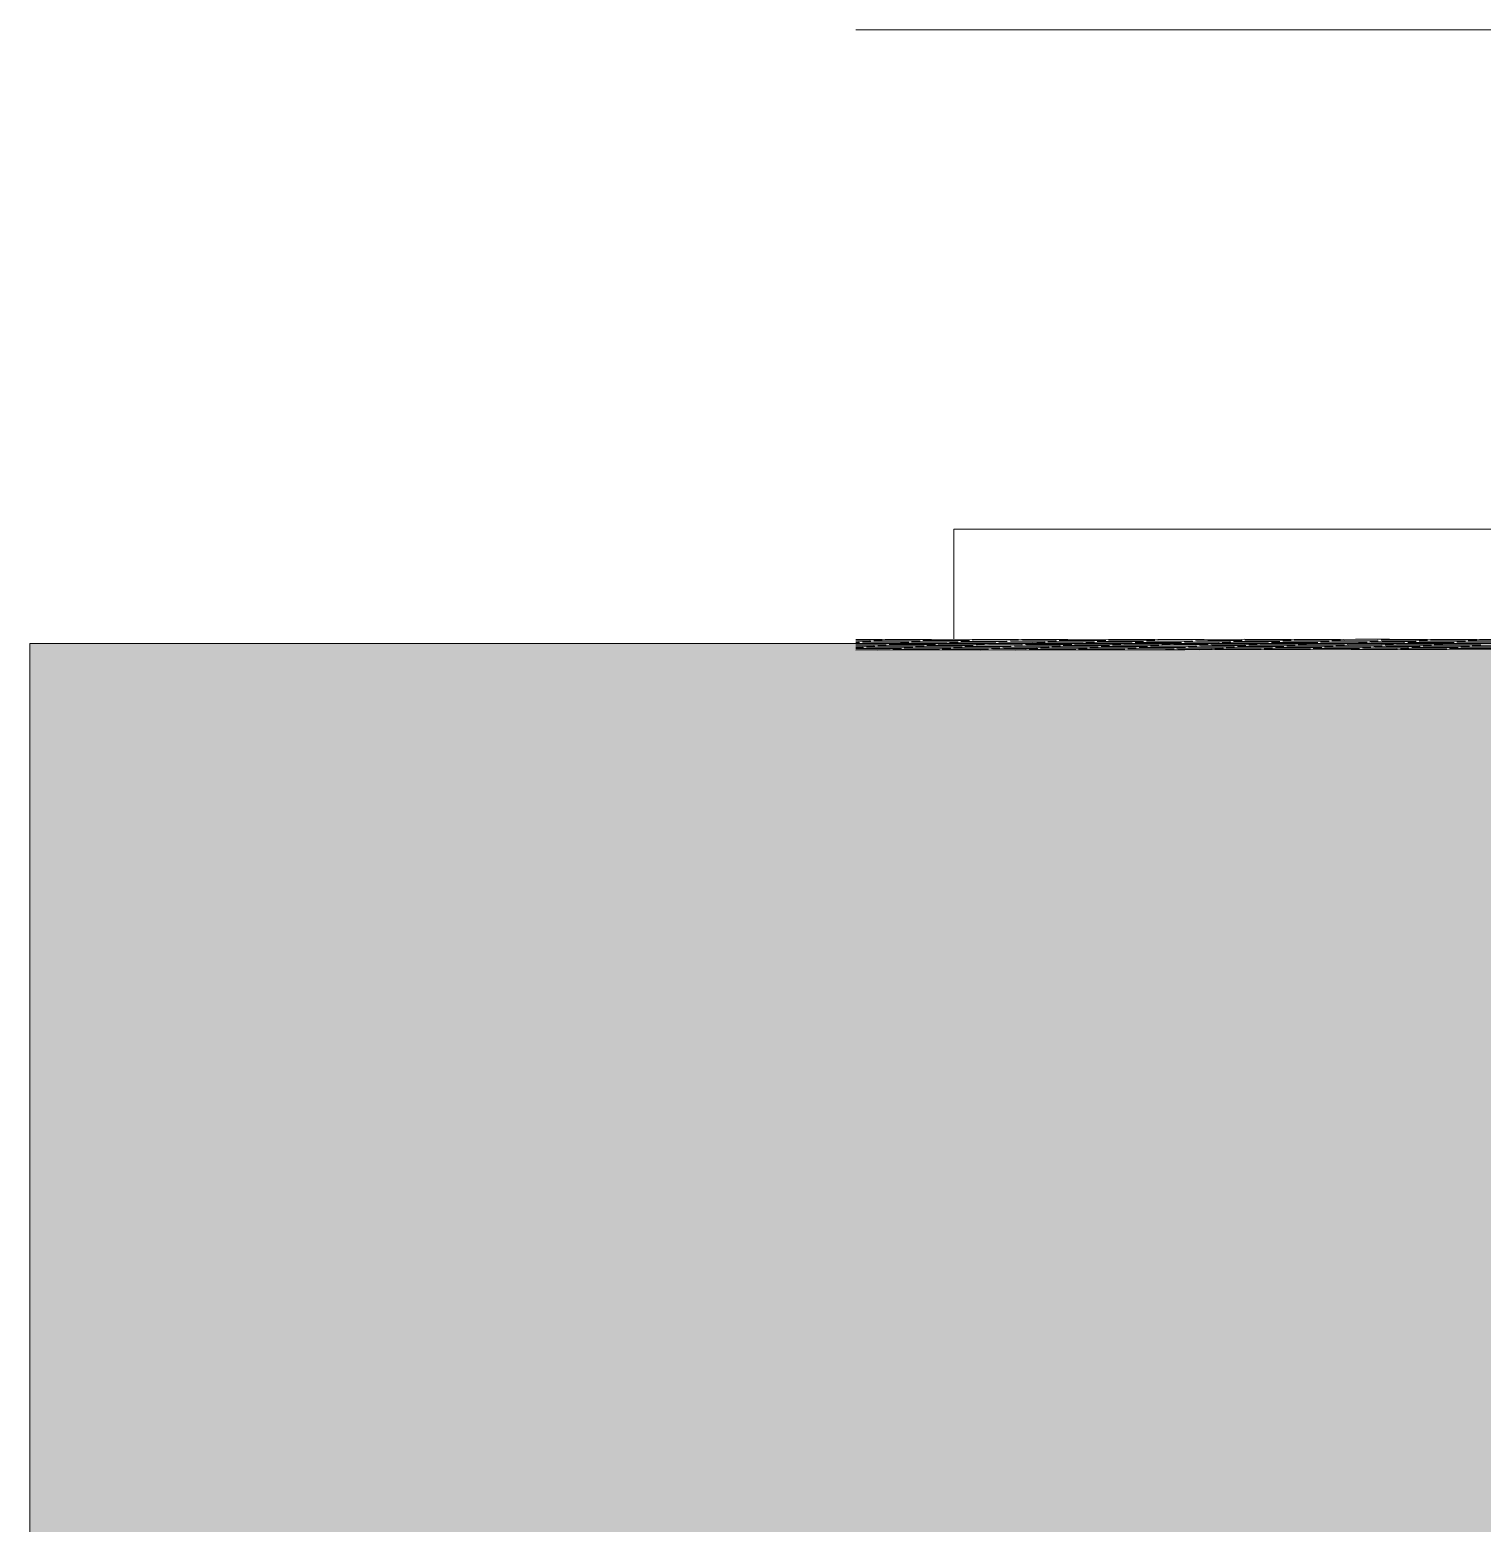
# Model space of a CAD drawing. Header units: millimetres. Extents: x -280990 to -136866, y -15139 to 7194.
# Drawn here: x -280990 to -278373, y -1792 to 900 of the extents above; entities that cross this region are included whole.
import ezdxf

# ---------------------------------------------------------------- set-up
doc = ezdxf.new("R2010")
doc.units = ezdxf.units.MM
doc.header["$MEASUREMENT"] = 0
for name, color, linetype, lineweight in [('New_2D Drafting - General_Pen_No__1', 7, 'Continuous', 13), ('New_Site & Landscape - Terrain_Pen_No__1', 7, 'Continuous', 13), ('New_Structural - Bearing_Pen_No__1', 7, 'Continuous', 13)]:
    doc.layers.add(name, color=color, linetype=linetype, lineweight=lineweight)
for name, color, linetype, lineweight, true_color in [('New_2D Drafting - General_Pen_No__61', 7, 'Continuous', 20, 0x6a6a6a), ('New_Site & Landscape - Terrain_Pen_No__180', 7, 'Continuous', 15, 0xd6cda7), ('New_Site & Landscape - Terrain_Pen_No__93', 7, 'Continuous', 13, 0xa2a233)]:
    doc.layers.add(name, color=color, linetype=linetype, lineweight=lineweight, true_color=true_color)

msp = doc.modelspace()

# ---------------------------------------------------------------- hatches: boundary and pattern name
at = {"layer": 'New_2D Drafting - General_Pen_No__61', "linetype": 'Continuous', "lineweight": 20, "true_color": 0x6a6a6a}
h = msp.add_hatch(dxfattribs=at)
h.set_pattern_fill('Dashed_0001', color=251, style=0, pattern_type=2)
h.set_pattern_definition([(45, (0, 0), (-183.84776, 183.84776), [195, -65]), (45, (7e-14, 183.85), (-183.84776, 183.84776), [195, -65])])
h.paths.add_polyline_path([(-280989.8059, -205.9561), (-266832.1573, -206.4056), (-260239.2033, -214.6036), (-256039.2219, -218.0945), (-254960.2206, -218.9913), (-250988.5325, -222.2925), (-248776.7755, -220), (-242945.6047, -420), (-241835.0918, -420), (-240879.019, -426.5), (-238812.8999, -424.2888), (-238812.8999, -900), (-238810.0426, -15138.6962), (-280989.8059, -15138.6962)])
at = {"layer": 'New_Site & Landscape - Terrain_Pen_No__180', "linetype": 'Continuous', "lineweight": 0, "true_color": 0x353329}
msp.add_hatch(color=250, dxfattribs=at).paths.add_polyline_path([(-279501.1354, -15138.6962), (-255147.8691, -15138.6962), (-255147.8691, -220), (-255689.2864, -220), (-256040.2069, -218.0891), (-256468.5435, -218.7405), (-266973.7441, -215.343), (-275658.7904, -213.4091), (-279501.1354, -218.4055)])

# ---------------------------------------------------------------- linework, layer by layer
at = {"layer": 'New_2D Drafting - General_Pen_No__1', "color": 7, "linetype": 'Continuous', "lineweight": 13, "flags": 128}
msp.add_lwpolyline([(-280989.8059, -205.9561), (-266832.1573, -206.4056), (-260239.2033, -214.6036), (-256039.2219, -218.0945), (-254960.2206, -218.9913), (-250988.5325, -222.2925), (-248776.7755, -220), (-242945.6047, -420), (-241835.0918, -420), (-240879.019, -426.5), (-238812.8999, -424.2888), (-238812.8999, -900), (-238810.0426, -15138.6962), (-280989.8059, -15138.6962)], close=True, dxfattribs=at)
at = {"layer": 'New_Site & Landscape - Terrain_Pen_No__1', "color": 7, "linetype": 'Continuous', "lineweight": 13}
for p, q in [((-275736.8407, -197.6962), (-279501.1354, -198.8187)), ((-279453.7863, -199.6926), (-279501.1354, -199.6631)), ((-279453.7863, -199.6926), (-279501.1354, -199.779)), ((-279474.1736, -202.1346), (-279501.1354, -202.1178)), ((-279474.1736, -202.1346), (-279501.1354, -202.1837)), ((-279494.561, -204.5765), (-279501.1354, -204.5724)), ((-279494.5609, -204.5765), (-279501.1354, -204.5885)), ((-279494.5609, -204.5765), (-279501.1354, -204.633)), ((-279426.2655, -206.2554), (-279501.1354, -206.392)), ((-279446.6528, -208.6973), (-279501.1354, -208.6634)), ((-279446.6528, -208.6973), (-279501.1354, -208.7967)), ((-279467.0401, -211.1393), (-279501.1354, -211.118)), ((-279467.0401, -211.1393), (-279501.1354, -211.2015)), ((-279487.4275, -213.5812), (-279501.1354, -213.5727)), ((-279487.4275, -213.5812), (-279501.1354, -213.6062)), ((-279487.4275, -213.5812), (-279501.1354, -213.6991)), ((-279419.132, -215.2601), (-279501.1354, -215.4097)), ((-279474.1736, -202.1346), (-279496.3443, -202.3253)), ((-279405.8781, -203.8135), (-279489.4641, -203.966)), ((-279467.0401, -211.1393), (-279489.2109, -211.33)), ((-279426.2655, -206.2554), (-279487.6808, -206.2172)), ((-279398.7446, -212.8182), (-279482.3307, -212.9707)), ((-279419.132, -215.2601), (-279480.5473, -215.2219)), ((-279453.7862, -199.6926), (-279475.957, -199.8834)), ((-279385.4908, -201.3716), (-279469.0768, -201.5241)), ((-279446.6528, -208.6973), (-279468.8235, -208.8881)), ((-279405.8781, -203.8135), (-279467.2934, -203.7752)), ((-279378.3573, -210.3763), (-279461.9433, -210.5288)), ((-279398.7447, -212.8182), (-279460.1599, -212.78)), ((-279365.1034, -198.9296), (-279448.6894, -199.0821)), ((-279426.2655, -206.2554), (-279448.4362, -206.4462)), ((-279385.4908, -201.3716), (-279446.9061, -201.3333)), ((-279357.97, -207.9343), (-279441.556, -208.0869)), ((-279419.132, -215.2601), (-279441.3027, -215.4509)), ((-279378.3573, -210.3763), (-279439.7726, -210.338)), ((-279405.8781, -203.8135), (-279428.0488, -204.0042)), ((-279365.1034, -198.9296), (-279426.5187, -198.8914)), ((-279337.5826, -205.4924), (-279421.1686, -205.6449)), ((-279398.7446, -212.8182), (-279420.9154, -213.0089)), ((-279357.97, -207.9343), (-279419.3853, -207.8961)), ((-279330.4492, -214.4971), (-279414.0352, -214.6496)), ((-279385.4908, -201.3716), (-279407.6615, -201.5623)), ((-279317.1953, -203.0505), (-279400.7813, -203.203)), ((-279378.3573, -210.3763), (-279400.528, -210.567)), ((-279337.5826, -205.4924), (-279398.9979, -205.4542)), ((-279310.0618, -212.0552), (-279393.6478, -212.2077)), ((-279330.4492, -214.4971), (-279391.8645, -214.4589)), ((-279365.1034, -198.9296), (-279387.2741, -199.1204)), ((-279296.8079, -200.6086), (-279380.3939, -200.7611)), ((-279357.97, -207.9343), (-279380.1407, -208.1251)), ((-279317.1953, -203.0505), (-279378.6106, -203.0123)), ((-279289.6745, -209.6133), (-279373.2605, -209.7658)), ((-279310.0618, -212.0552), (-279371.4771, -212.017)), ((-279337.5826, -205.4924), (-279359.7533, -205.6832)), ((-279296.8079, -200.6086), (-279358.2232, -200.5703)), ((-279269.2871, -207.1713), (-279352.8731, -207.3239)), ((-279330.4492, -214.4971), (-279352.6199, -214.6879)), ((-279289.6745, -209.6133), (-279351.0898, -209.575)), ((-279317.1953, -203.0505), (-279339.366, -203.2412)), ((-279248.8998, -204.7294), (-279332.4858, -204.8819)), ((-279310.0618, -212.0552), (-279332.2325, -212.2459)), ((-279269.2871, -207.1713), (-279330.7024, -207.1331)), ((-279241.7663, -213.7341), (-279325.3523, -213.8866)), ((-279296.8079, -200.6086), (-279318.9786, -200.7993)), ((-279228.5124, -202.2875), (-279312.0984, -202.44)), ((-279289.6745, -209.6133), (-279311.8452, -209.804)), ((-279248.8998, -204.7294), (-279310.3151, -204.6912)), ((-279221.379, -211.2922), (-279304.965, -211.4447)), ((-279241.7663, -213.7341), (-279303.1816, -213.6959)), ((-279208.1251, -199.8456), (-279291.7111, -199.9981)), ((-279269.2871, -207.1713), (-279291.4578, -207.3621)), ((-279228.5124, -202.2875), (-279289.9277, -202.2493)), ((-279200.9916, -208.8503), (-279284.5776, -209.0028)), ((-279221.379, -211.2922), (-279282.7943, -211.254)), ((-279248.8998, -204.7294), (-279271.0705, -204.9202)), ((-279208.1251, -199.8456), (-279269.5404, -199.8073)), ((-279180.6043, -206.4083), (-279264.1903, -206.5609)), ((-279241.7663, -213.7341), (-279263.937, -213.9249)), ((-279200.9916, -208.8503), (-279262.4069, -208.812)), ((-279228.5124, -202.2875), (-279250.6831, -202.4782)), ((-279160.2169, -203.9664), (-279243.8029, -204.1189)), ((-279221.379, -211.2922), (-279243.5497, -211.4829)), ((-279180.6043, -206.4083), (-279242.0196, -206.3701)), ((-279153.0835, -212.9711), (-279236.6695, -213.1236)), ((-279208.1251, -199.8456), (-279230.2958, -200.0363)), ((-279139.8296, -201.5245), (-279223.4156, -201.677)), ((-279200.9916, -208.8503), (-279223.1623, -209.041)), ((-279160.2169, -203.9664), (-279221.6322, -203.9282)), ((-279132.6961, -210.5292), (-279216.2821, -210.6817)), ((-279153.0835, -212.9711), (-279214.4988, -212.9329)), ((-279119.4422, -199.0826), (-279203.0282, -199.2351)), ((-279180.6043, -206.4083), (-279202.775, -206.5991)), ((-279139.8296, -201.5245), (-279201.2449, -201.4863)), ((-279112.3088, -208.0873), (-279195.8948, -208.2398)), ((-279132.6961, -210.5292), (-279194.1114, -210.491)), ((-279160.2169, -203.9664), (-279182.3876, -204.1572)), ((-279119.4422, -199.0826), (-279180.8575, -199.0443)), ((-279091.9214, -205.6453), (-279175.5074, -205.7979)), ((-279153.0835, -212.9711), (-279175.2542, -213.1619)), ((-279112.3088, -208.0873), (-279173.7241, -208.049)), ((-279084.788, -214.6501), (-279168.374, -214.8026)), ((-279139.8296, -201.5245), (-279162.0003, -201.7152)), ((-279071.5341, -203.2034), (-279155.1201, -203.3559)), ((-279132.6961, -210.5292), (-279154.8668, -210.72)), ((-279091.9214, -205.6453), (-279153.3367, -205.6071)), ((-279064.4006, -212.2081), (-279147.9866, -212.3606)), ((-279084.788, -214.6501), (-279146.2033, -214.6118)), ((-279119.4422, -199.0826), (-279141.6129, -199.2733)), ((-279051.1467, -200.7615), (-279134.7327, -200.914)), ((-279112.3088, -208.0873), (-279134.4795, -208.278)), ((-279071.5341, -203.2034), (-279132.9494, -203.1652)), ((-279044.0133, -209.7662), (-279127.5993, -209.9187)), ((-279064.4006, -212.2081), (-279125.8159, -212.1699)), ((-279091.9214, -205.6453), (-279114.0921, -205.8361)), ((-279051.1467, -200.7615), (-279112.562, -200.7233)), ((-279023.6259, -207.3243), (-279107.2119, -207.4768)), ((-279084.788, -214.6501), (-279106.9587, -214.8408)), ((-279044.0133, -209.7662), (-279105.4286, -209.728)), ((-279071.5341, -203.2034), (-279093.7048, -203.3942)), ((-279003.2386, -204.8824), (-279086.8246, -205.0349)), ((-279064.4006, -212.2081), (-279086.5713, -212.3989)), ((-279023.6259, -207.3243), (-279085.0412, -207.286)), ((-278996.1051, -213.8871), (-279079.6911, -214.0396)), ((-279051.1467, -200.7615), (-279073.3174, -200.9522)), ((-278982.8512, -202.4404), (-279066.4372, -202.5929)), ((-279044.0133, -209.7662), (-279066.184, -209.957)), ((-279003.2386, -204.8824), (-279064.6539, -204.8441)), ((-278975.7178, -211.4451), (-279059.3038, -211.5976)), ((-278996.1051, -213.8871), (-279057.5204, -213.8488)), ((-278962.4639, -199.9985), (-279046.0499, -200.151)), ((-279023.6259, -207.3243), (-279045.7966, -207.515)), ((-278982.8512, -202.4404), (-279044.2665, -202.4022)), ((-278955.3304, -209.0032), (-279038.9164, -209.1557)), ((-278975.7178, -211.4451), (-279037.1331, -211.4069)), ((-279003.2386, -204.8824), (-279025.4093, -205.0731)), ((-278962.4639, -199.9985), (-279023.8792, -199.9603)), ((-278934.9431, -206.5613), (-279018.5291, -206.7138)), ((-278996.1051, -213.8871), (-279018.2758, -214.0778)), ((-278955.3304, -209.0032), (-279016.7457, -208.965)), ((-278982.8512, -202.4404), (-279005.0219, -202.6312)), ((-278914.5557, -204.1194), (-278998.1417, -204.2719)), ((-278975.7178, -211.4451), (-278997.8885, -211.6359)), ((-278934.9431, -206.5613), (-278996.3584, -206.523)), ((-278907.4223, -213.1241), (-278991.0083, -213.2766)), ((-278962.4639, -199.9985), (-278984.6346, -200.1893)), ((-278894.1684, -201.6774), (-278977.7544, -201.8299)), ((-278955.3304, -209.0032), (-278977.5011, -209.194)), ((-278914.5557, -204.1194), (-278975.971, -204.0811)), ((-278887.0349, -210.6821), (-278970.6209, -210.8347)), ((-278907.4223, -213.1241), (-278968.8376, -213.0858)), ((-278873.781, -199.2355), (-278957.367, -199.388)), ((-278934.9431, -206.5613), (-278957.1138, -206.752)), ((-278894.1684, -201.6774), (-278955.5837, -201.6392)), ((-278866.6476, -208.2402), (-278950.2336, -208.3927)), ((-278887.0349, -210.6821), (-278948.4502, -210.6439)), ((-278914.5557, -204.1194), (-278936.7264, -204.3101)), ((-278873.781, -199.2355), (-278935.1963, -199.1973)), ((-278846.2602, -205.7983), (-278929.8462, -205.9508)), ((-278907.4223, -213.1241), (-278929.593, -213.3148)), ((-278866.6476, -208.2402), (-278928.0629, -208.202)), ((-278839.1268, -214.803), (-278922.7128, -214.9555)), ((-278894.1684, -201.6774), (-278916.3391, -201.8682)), ((-278825.8729, -203.3564), (-278909.4589, -203.5089)), ((-278887.0349, -210.6821), (-278909.2056, -210.8729)), ((-278846.2602, -205.7983), (-278907.6755, -205.7601)), ((-278818.7394, -212.3611), (-278902.3254, -212.5136)), ((-278839.1268, -214.803), (-278900.5421, -214.7648)), ((-278873.781, -199.2355), (-278895.9517, -199.4263)), ((-278805.4855, -200.9144), (-278889.0715, -201.067)), ((-278866.6476, -208.2402), (-278888.8183, -208.431)), ((-278825.8729, -203.3564), (-278887.2882, -203.3181)), ((-278798.3521, -209.9191), (-278881.9381, -210.0717)), ((-278818.7394, -212.3611), (-278880.1547, -212.3228)), ((-278846.2602, -205.7983), (-278868.4309, -205.989)), ((-278805.4855, -200.9144), (-278866.9008, -200.8762)), ((-278777.9647, -207.4772), (-278861.5507, -207.6297)), ((-278839.1268, -214.803), (-278861.2975, -214.9937)), ((-278798.3521, -209.9191), (-278859.7674, -209.8809)), ((-278825.8729, -203.3564), (-278848.0436, -203.5471)), ((-278757.5774, -205.0353), (-278841.1634, -205.1878)), ((-278818.7394, -212.3611), (-278840.9101, -212.5518)), ((-278777.9647, -207.4772), (-278839.38, -207.439)), ((-278750.4439, -214.04), (-278834.0299, -214.1925)), ((-278805.4855, -200.9144), (-278827.6562, -201.1052)), ((-278737.19, -202.5934), (-278820.776, -202.7459)), ((-278798.3521, -209.9191), (-278820.5228, -210.1099)), ((-278757.5774, -205.0353), (-278818.9927, -204.9971)), ((-278730.0566, -211.5981), (-278813.6426, -211.7506)), ((-278750.4439, -214.04), (-278811.8592, -214.0018)), ((-278801.0757, -198.61), (-278807.2689, -198.6633)), ((-278716.8027, -200.1514), (-278800.3887, -200.304)), ((-278777.9647, -207.4772), (-278800.1354, -207.668)), ((-278737.19, -202.5934), (-278798.6053, -202.5551)), ((-278709.6692, -209.1561), (-278793.2552, -209.3087)), ((-278730.0566, -211.5981), (-278791.4719, -211.5598)), ((-278757.5774, -205.0353), (-278779.7481, -205.226)), ((-278716.8027, -200.1514), (-278778.218, -200.1132)), ((-278689.2819, -206.7142), (-278772.8679, -206.8667)), ((-278750.4439, -214.04), (-278772.6146, -214.2307)), ((-278709.6692, -209.1561), (-278771.0845, -209.1179)), ((-278737.19, -202.5934), (-278759.3607, -202.7841)), ((-278668.8945, -204.2723), (-278752.4805, -204.4248)), ((-278730.0566, -211.5981), (-278752.2273, -211.7888)), ((-278689.2819, -206.7142), (-278750.6972, -206.676)), ((-278661.7611, -213.277), (-278745.3471, -213.4295)), ((-278716.8027, -200.1514), (-278738.9734, -200.3422)), ((-278648.5072, -201.8304), (-278732.0932, -201.9829)), ((-278709.6692, -209.1561), (-278731.8399, -209.3469)), ((-278668.8945, -204.2723), (-278730.3098, -204.2341)), ((-278641.3737, -210.8351), (-278724.9597, -210.9876)), ((-278661.7611, -213.277), (-278723.1764, -213.2388)), ((-278628.1198, -199.3884), (-278711.7058, -199.541)), ((-278689.2819, -206.7142), (-278711.4526, -206.905)), ((-278648.5072, -201.8304), (-278709.9225, -201.7921)), ((-278620.9864, -208.3931), (-278704.5724, -208.5457)), ((-278641.3737, -210.8351), (-278702.789, -210.7968)), ((-278668.8945, -204.2723), (-278691.0653, -204.463)), ((-278628.1198, -199.3884), (-278689.5351, -199.3502)), ((-278600.599, -205.9512), (-278684.1851, -206.1037)), ((-278661.7611, -213.277), (-278683.9318, -213.4678)), ((-278620.9864, -208.3931), (-278682.4017, -208.3549)), ((-278593.4656, -214.9559), (-278677.0516, -215.1084)), ((-278648.5072, -201.8304), (-278670.6779, -202.0211)), ((-278580.2117, -203.5093), (-278663.7977, -203.6618)), ((-278641.3737, -210.8351), (-278663.5444, -211.0258)), ((-278600.599, -205.9512), (-278662.0143, -205.913)), ((-278573.0782, -212.514), (-278656.6642, -212.6665)), ((-278593.4656, -214.9559), (-278654.8809, -214.9177)), ((-278628.1198, -199.3884), (-278650.2906, -199.5792)), ((-278559.8243, -201.0674), (-278643.4104, -201.2199)), ((-278620.9864, -208.3931), (-278643.1571, -208.5839)), ((-278580.2117, -203.5093), (-278641.627, -203.4711)), ((-278552.6909, -210.0721), (-278636.2769, -210.2246)), ((-278573.0782, -212.514), (-278634.4935, -212.4758)), ((-278539.437, -198.6254), (-278623.023, -198.778)), ((-278600.599, -205.9512), (-278622.7697, -206.142)), ((-278559.8243, -201.0674), (-278621.2396, -201.0291)), ((-278532.3035, -207.6302), (-278615.8896, -207.7827)), ((-278593.4656, -214.9559), (-278615.6363, -215.1467)), ((-278552.6909, -210.0721), (-278614.1062, -210.0338)), ((-278580.2117, -203.5093), (-278602.3824, -203.7)), ((-278539.437, -198.6254), (-278600.8523, -198.5872)), ((-278511.9162, -205.1882), (-278595.5022, -205.3407)), ((-278573.0782, -212.514), (-278595.249, -212.7048)), ((-278532.3035, -207.6302), (-278593.7188, -207.5919)), ((-278504.7827, -214.1929), (-278588.3688, -214.3454)), ((-278559.8243, -201.0674), (-278581.9951, -201.2581)), ((-278491.5288, -202.7463), (-278575.1149, -202.8988)), ((-278552.6909, -210.0721), (-278574.8616, -210.2628)), ((-278511.9162, -205.1882), (-278573.3315, -205.15)), ((-278484.3954, -211.751), (-278567.9814, -211.9035)), ((-278504.7827, -214.1929), (-278566.198, -214.1547)), ((-278539.437, -198.6254), (-278561.6077, -198.8162)), ((-278471.1415, -200.3044), (-278554.7275, -200.4569)), ((-278532.3035, -207.6302), (-278554.4743, -207.8209)), ((-278491.5288, -202.7463), (-278552.9441, -202.7081)), ((-278464.008, -209.3091), (-278547.5941, -209.4616)), ((-278484.3954, -211.751), (-278545.8107, -211.7128)), ((-278511.9162, -205.1882), (-278534.0869, -205.379)), ((-278471.1415, -200.3044), (-278532.5568, -200.2661)), ((-278443.6207, -206.8672), (-278527.2067, -207.0197)), ((-278504.7827, -214.1929), (-278526.9534, -214.3837)), ((-278464.008, -209.3091), (-278525.4233, -209.2708)), ((-278491.5288, -202.7463), (-278513.6996, -202.9371)), ((-278423.2334, -204.4252), (-278506.8194, -204.5777)), ((-278484.3954, -211.751), (-278506.5661, -211.9418)), ((-278443.6207, -206.8672), (-278505.036, -206.8289)), ((-278416.0999, -213.4299), (-278499.6859, -213.5825)), ((-278471.1415, -200.3044), (-278493.3122, -200.4951)), ((-278402.846, -201.9833), (-278486.432, -202.1358)), ((-278464.008, -209.3091), (-278486.1788, -209.4998)), ((-278423.2333, -204.4252), (-278484.6486, -204.387)), ((-278395.7125, -210.988), (-278479.2986, -211.1405)), ((-278416.0999, -213.4299), (-278477.5152, -213.3917)), ((-278382.4587, -199.5414), (-278466.0447, -199.6939)), ((-278443.6207, -206.8672), (-278465.7914, -207.0579)), ((-278402.846, -201.9833), (-278464.2613, -201.9451)), ((-278375.3252, -208.5461), (-278458.9112, -208.6986)), ((-278395.7125, -210.988), (-278457.1278, -210.9498)), ((-278423.2333, -204.4252), (-278445.4041, -204.616)), ((-278382.4586, -199.5414), (-278443.8739, -199.5031)), ((-278354.9379, -206.1042), (-278438.5239, -206.2567)), ((-278416.0999, -213.4299), (-278438.2706, -213.6207)), ((-278375.3252, -208.5461), (-278436.7405, -208.5079)), ((-278347.8044, -215.1089), (-278431.3904, -215.2614)), ((-278402.846, -201.9833), (-278425.0167, -202.1741)), ((-278334.5505, -203.6622), (-278418.1365, -203.8148)), ((-278395.7125, -210.988), (-278417.8833, -211.1788)), ((-278354.9378, -206.1042), (-278416.3531, -206.0659)), ((-278327.4171, -212.6669), (-278411.0031, -212.8195)), ((-278347.8044, -215.1089), (-278409.2197, -215.0706)), ((-278382.4586, -199.5414), (-278404.6294, -199.7321)), ((-278314.1632, -201.2203), (-278397.7492, -201.3728)), ((-278375.3252, -208.5461), (-278397.4959, -208.7368)), ((-278334.5505, -203.6622), (-278395.9658, -203.624)), ((-278307.0297, -210.225), (-278390.6157, -210.3775)), ((-278327.417, -212.6669), (-278388.8323, -212.6287)), ((-278293.7758, -198.7784), (-278377.3618, -198.9309)), ((-278354.9379, -206.1042), (-278377.1086, -206.2949)), ((-278314.1632, -201.2203), (-278375.5784, -201.1821)), ((-279439.5193, -217.702), (-279501.1354, -217.8145)), ((-279439.5193, -217.702), (-279500.9346, -217.6638)), ((-279439.5193, -217.702), (-279461.6901, -217.8928)), ((-279350.8365, -216.939), (-279434.4225, -217.0916)), ((-279350.8365, -216.939), (-279412.2518, -216.9008)), ((-279350.8365, -216.939), (-279373.0072, -217.1298)), ((-279262.1537, -216.176), (-279345.7397, -216.3286)), ((-279262.1537, -216.176), (-279323.569, -216.1378)), ((-279262.1537, -216.176), (-279284.3244, -216.3668)), ((-279193.8582, -217.855), (-279277.4442, -218.0075)), ((-279173.4708, -215.4131), (-279257.0568, -215.5656)), ((-279193.8582, -217.855), (-279255.2735, -217.8167)), ((-279173.4708, -215.4131), (-279234.8861, -215.3748)), ((-279193.8582, -217.855), (-279214.5237, -218.0328)), ((-279173.4708, -215.4131), (-279195.6415, -215.6038)), ((-279105.1753, -217.092), (-279188.7613, -217.2445)), ((-279105.1753, -217.092), (-279166.5906, -217.0537)), ((-279105.1753, -217.092), (-279127.346, -217.2827)), ((-279016.4925, -216.329), (-279100.0785, -216.4815)), ((-279016.4925, -216.329), (-279077.9078, -216.2908)), ((-279016.4925, -216.329), (-279038.6632, -216.5197)), ((-278927.8096, -215.566), (-279011.3956, -215.7185)), ((-278927.8096, -215.566), (-278989.2249, -215.5278)), ((-278927.8096, -215.566), (-278949.9803, -215.7567)), ((-278859.5141, -217.2449), (-278943.1001, -217.3974)), ((-278859.5141, -217.2449), (-278920.9294, -217.2067)), ((-278859.5141, -217.2449), (-278881.6848, -217.4357)), ((-278770.8313, -216.4819), (-278854.4173, -216.6344)), ((-278770.8313, -216.4819), (-278832.2466, -216.4437)), ((-278770.8313, -216.4819), (-278793.002, -216.6727)), ((-278682.1484, -215.7189), (-278765.7344, -215.8714)), ((-278682.1484, -215.7189), (-278743.5637, -215.6807)), ((-278682.1484, -215.7189), (-278704.3191, -215.9097)), ((-278525.1701, -216.6349), (-278608.7561, -216.7874)), ((-278525.1701, -216.6349), (-278586.5854, -216.5966)), ((-278525.1701, -216.6349), (-278547.3408, -216.8256)), ((-278436.4872, -215.8719), (-278520.0733, -216.0244)), ((-278436.4872, -215.8719), (-278497.9025, -215.8336)), ((-278436.4872, -215.8719), (-278458.658, -216.0626))]:
    msp.add_line(p, q, dxfattribs=at)
at = {"layer": 'New_Site & Landscape - Terrain_Pen_No__93', "color": 55, "linetype": 'Continuous', "lineweight": 13, "true_color": 0xa2a233, "flags": 128}
msp.add_lwpolyline([(-255147.8691, -220), (-255689.2864, -220), (-256040.2069, -218.0891), (-256468.5435, -218.7405), (-266973.7441, -215.343), (-275658.7904, -213.4091), (-279501.1354, -218.4055)], dxfattribs=at)
at = {"layer": 'New_Structural - Bearing_Pen_No__1', "color": 7, "linetype": 'Continuous', "lineweight": 13}
for p, q in [((-279501.1354, 900), (-277875.0254, 900)), ((-279325.0254, 0), (-274893.0254, 0)), ((-279325.0254, -198.7662), (-279325.0254, 0))]:
    msp.add_line(p, q, dxfattribs=at)

doc.saveas('drawing.dxf')
